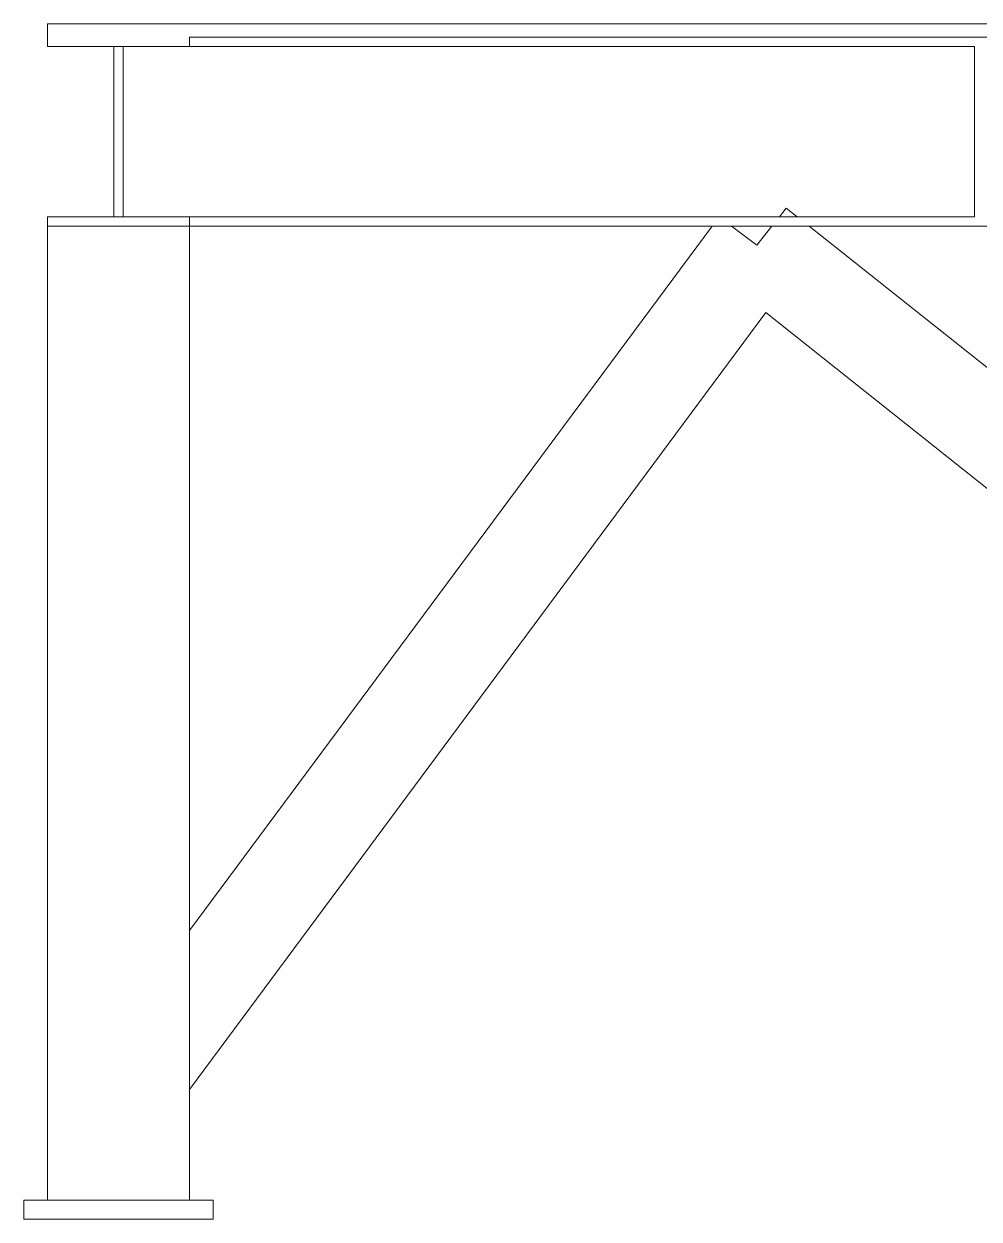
# Model space of a CAD drawing. Header units: millimetres. Extents: x -1970 to 59977, y -65068 to 6837.
# Drawn here: x -1010 to 0, y -63500 to -62236 of the extents above; entities that cross this region are included whole.
import ezdxf

# ---------------------------------------------------------------- set-up
doc = ezdxf.new("R2010")
doc.units = ezdxf.units.MM
doc.layers.add('R22_BASE_frontal', color=7, linetype='Continuous', lineweight=0)

msp = doc.modelspace()

# ---------------------------------------------------------------- linework, layer by layer
at = {"layer": 'R22_BASE_frontal'}
for p, q in [((-985, -62260), (-985, -62236)), ((-985, -62236), (35, -62236)), ((-835, -62260), (-835, -62250)), ((-835, -62250), (35, -62250)), ((-985, -62260), (-5, -62260)), ((-915, -62260), (-905, -62260)), ((-915, -62440), (-915, -62260)), ((-905, -62440), (-905, -62260)), ((-835, -62260), (-5, -62260)), ((-5, -62440), (-5, -62260)), ((-985, -63480), (-985, -62440)), ((-985, -62440), (-5, -62440)), ((-915, -62440), (-905, -62440)), ((-835, -62440), (-5, -62440)), ((-835, -62450), (-835, -62440)), ((-211.157, -62440), (-203.89, -62430.857)), ((-211.157, -62440), (-192.386, -62440)), ((-192.386, -62440), (-203.89, -62430.857)), ((-985, -63480), (-985, -62450)), ((-985, -62450), (-835, -62450)), ((-835, -63480), (-835, -62450)), ((-835, -63194.962), (-282.418, -62450)), ((-835, -62450), (835, -62450)), ((-835, -62450), (175, -62450)), ((-282.418, -62450), (-261.963, -62450)), ((-261.963, -62450), (-235, -62470)), ((-235, -62470), (-219.105, -62450)), ((-219.105, -62450), (-179.804, -62450)), ((-179.804, -62450), (835, -63256.525)), ((-835, -63362.816), (-225.639, -62541.307)), ((-225.639, -62541.307), (835, -63384.261)), ((-835, -63362.816), (-835, -63194.962)), ((-1010, -63500), (-1010, -63480)), ((-1010, -63480), (-810, -63480)), ((-985, -63480), (-835, -63480)), ((-810, -63500), (-810, -63480)), ((-1010, -63500), (-810, -63500))]:
    msp.add_line(p, q, dxfattribs=at)

doc.saveas('drawing.dxf')
